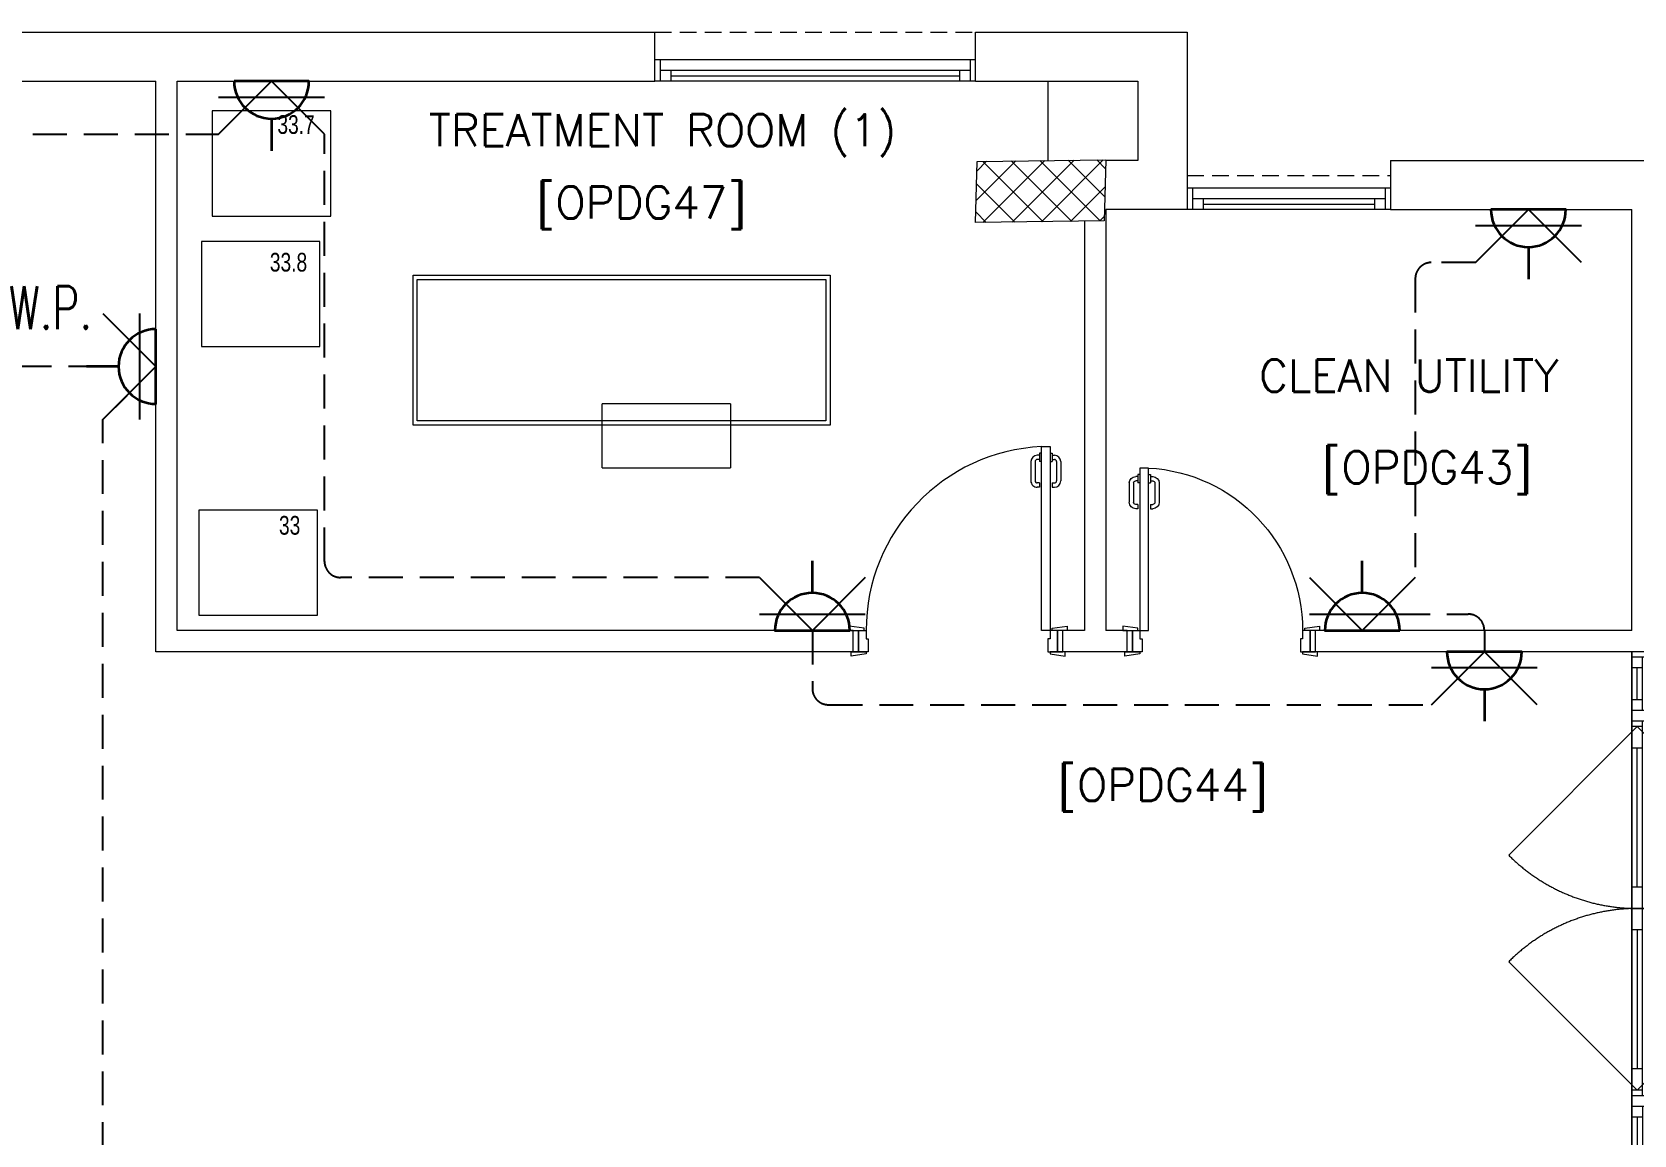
# Model space of a CAD drawing. Header units: inches. Extents: x -12418 to 57169, y -29325 to 19878.
# Drawn here: x 29599 to 37087, y 4247 to 9403 of the extents above; entities that cross this region are included whole.
import ezdxf
from ezdxf.enums import TextEntityAlignment as Align

# ---------------------------------------------------------------- set-up
doc = ezdxf.new("R2010")
doc.units = ezdxf.units.IN
doc.header["$LTSCALE"] = 25
doc.header["$MEASUREMENT"] = 0
for name, pattern in [('00-Ground Floor$0$DASHED', [0.75, 0.5, -0.25]), ('00-Ground Floor$0$HIDDEN2', [0.1875, 0.125, -0.0625]), ('DASHDOT', [25.4, 12.7, -6.35, 0, -6.35]), ('HIDDEN', [9.525, 6.35, -3.175])]:
    doc.linetypes.add(name, pattern=pattern)
doc.layers.get('0').update_dxf_attribs({"color": 8})
doc.layers.get('Defpoints').update_dxf_attribs({"color": 8})
for name, color, linetype, lineweight in [('00-Ground Floor$0$72_EGR_BASE_TEXT', 252, 'Continuous', 5), ('00-Ground Floor$0$72_EGR_EQP_TAG', 142, 'Continuous', 5), ('00-Ground Floor$0$Aluminum', 251, 'Continuous', 5), ('00-Ground Floor$0$C-HYDR-CTCH', 251, 'Continuous', 5), ('00-Ground Floor$0$Hatch', 254, 'Continuous', 5), ('00-Ground Floor$0$LOADING', 253, 'Continuous', 5), ('00-Ground Floor$0$Proj', 251, 'Continuous', 5), ('00-Ground Floor$0$Walls', 251, 'Continuous', 5), ('00-Ground Floor$0$Wooden Joinery', 251, 'Continuous', 5), ('E-LITE-CLNG-CNDT', 6, 'DASHDOT', 35), ('E-LITE-EXIT-NUMB', 6, 'Continuous', 25), ('E-POWR-FLOR-CNDT', 6, 'HIDDEN', 25), ('E-POWR-WALL', 4, 'Continuous', 35)]:
    doc.layers.add(name, color=color, linetype=linetype, lineweight=lineweight)
doc.styles.add('00-Ground Floor$0$SIMPLEX', font='SIMPLEX.shx', dxfattribs={"height": 150})
doc.styles.add('00-Ground Floor$0$X3G_ENTITY_257CFD', font='swisscl.ttf', dxfattribs={"height": 200})
doc.styles.add('DC_Simplex', font='SIMPLEX.shx', dxfattribs={"width": 0.7})

# ---------------------------------------------------------------- blocks, each defined once
blk = doc.blocks.new('00-Ground Floor$0$door1700')
at = {"layer": '00-Ground Floor$0$Aluminum', "linetype": '00-Ground Floor$0$DASHED', "ltscale": 300}
for p, q in [((34940, 89347.9), (35541, 89949)), ((36640, 89347.9), (36039, 89949)), ((34940, 89347.9), (35541, 88746.9)), ((36640, 89347.9), (36039, 88746.9))]:
    blk.add_line(p, q, dxfattribs=at)
at = {"layer": '00-Ground Floor$0$Aluminum'}
for p, q in [((34915, 89422.9), (34590, 89422.9)), ((34615, 89422.9), (34615, 89322.9)), ((34865, 89422.9), (34865, 89322.9)), ((34915, 89422.9), (34915, 89322.9)), ((36990, 89422.9), (36665, 89422.9)), ((36665, 89422.9), (36665, 89322.9)), ((36715, 89422.9), (36715, 89322.9)), ((36965, 89422.9), (36965, 89322.9)), ((34865, 89372.9), (34615, 89372.9)), ((34665, 89372.9), (34665, 89322.9)), ((34815, 89347.9), (34665, 89347.9)), ((34815, 89372.9), (34815, 89322.9)), ((36665, 89372.9), (34915, 89372.9)), ((34940, 89372.9), (34940, 89322.9)), ((35040, 89372.9), (35040, 89322.9)), ((35690, 89347.9), (35040, 89347.9)), ((35690, 89372.9), (35690, 89322.9)), ((35790, 89372.9), (35790, 89322.9)), ((35890, 89372.9), (35890, 89322.9)), ((35890, 89347.9), (36540, 89347.9)), ((36540, 89372.9), (36540, 89322.9)), ((36640, 89372.9), (36640, 89322.9)), ((36715, 89372.9), (36965, 89372.9)), ((36765, 89372.9), (36765, 89322.9)), ((36765, 89347.9), (36915, 89347.9)), ((36915, 89372.9), (36915, 89322.9)), ((36990, 89322.9), (34590, 89322.9)), ((34590, 89322.9), (36990, 89322.9))]:
    blk.add_line(p, q, dxfattribs=at)
at = {"layer": '00-Ground Floor$0$Aluminum', "linetype": '00-Ground Floor$0$DASHED', "ltscale": 300}
for centre, start, end in [((34940, 89347.9), 315, 45), ((36640, 89347.9), 135, 225)]:
    blk.add_arc(centre, 850, start, end, dxfattribs=at)
blk = doc.blocks.new('00-Ground Floor$0$A$C72370EFE')
at = {"layer": '00-Ground Floor$0$Wooden Joinery'}
for p, q in [((-0.05, -0.07), (-0.05, -0.16)), ((-0.03, -0.07), (-0.03, -0.16)), ((-0.01, -0.04), (-0.02, -0.04)), ((-0.01, -0.06), (-0.02, -0.06)), ((-0.01, -0.03), (-0.01, -0.07)), ((0, -0.03), (-0.01, -0.03)), ((0, -0.07), (-0.01, -0.07)), ((0.04, -0.03), (0.05, -0.03)), ((0.04, -0.07), (0.05, -0.07)), ((0.05, -0.03), (0.05, -0.07)), ((0.05, -0.04), (0.06, -0.04)), ((0.05, -0.06), (0.06, -0.06)), ((0.07, -0.07), (0.07, -0.16)), ((0.09, -0.07), (0.09, -0.16)), ((-0.01, -0.17), (-0.02, -0.17)), ((-0.01, -0.19), (-0.02, -0.19)), ((-0.01, -0.17), (-0.01, -0.19)), ((0.05, -0.17), (0.06, -0.17)), ((0.05, -0.17), (0.05, -0.19)), ((0.05, -0.19), (0.06, -0.19))]:
    blk.add_line(p, q, dxfattribs=at)
for centre, radius, start, end in [((-0.02, -0.07), 0.03, 90, 180), ((-0.02, -0.07), 0.01, 90, 180), ((0.06, -0.07), 0.03, 0, 90), ((0.06, -0.07), 0.01, 0, 90), ((-0.02, -0.16), 0.03, 180, 270), ((-0.02, -0.16), 0.01, 180, 270), ((0.06, -0.16), 0.01, 270, 0), ((0.06, -0.16), 0.03, 270, 0)]:
    blk.add_arc(centre, radius, start, end, dxfattribs=at)
blk = doc.blocks.new('00-Ground Floor$0$A$C5DAD61B4')
at = {"layer": '00-Ground Floor$0$Wooden Joinery'}
for points in [[(80, 959.1), (80, 969.1), (10, 979.1), (10, 959.1)], [(940, 959.1), (940, 969.1), (1010, 979.1), (1010, 959.1)], [(70, 859.1), (70, 849.1), (0, 839.1), (0, 859.1)], [(120, 859.1), (120, 0), (80, 0), (80, 859.1)], [(950, 859.1), (950, 849.1), (1020, 839.1), (1020, 859.1)]]:
    blk.add_lwpolyline(points, close=True, dxfattribs=at)
for points in [[(45, 859.1), (45, 959.1), (20, 959.1), (20, 859.1), (45, 859.1)], [(45, 859.1), (80, 859.1), (80, 899.1), (90, 899.1), (90, 959.1), (45, 959.1), (45, 859.1)], [(975, 859.1), (940, 859.1), (940, 899.1), (930, 899.1), (930, 959.1), (975, 959.1), (975, 859.1)], [(975, 859.1), (975, 959.1), (1000, 959.1), (1000, 859.1), (975, 859.1)]]:
    blk.add_lwpolyline(points, dxfattribs=at)
blk.add_arc((80, 859.1), 860, 272.66603, 0, dxfattribs=at)
at = {"layer": '00-Ground Floor$0$Wooden Joinery', "xscale": 999.9999999998854, "yscale": 999.9999999998854, "zscale": 999.9999999998854, "rotation": 180}
blk.add_blockref('00-Ground Floor$0$A$C72370EFE', (120, 0), dxfattribs=at)
blk = doc.blocks.new('00-Ground Floor$0$A$C5FCA3E6B')
at = {"layer": '00-Ground Floor$0$Wooden Joinery'}
for points in [[(80, 858.9), (80, 868.9), (10, 878.9), (10, 858.9)], [(840, 858.9), (840, 868.9), (910, 878.9), (910, 858.9)], [(70, 758.9), (70, 748.9), (0, 738.9), (0, 758.9)], [(120, 758.9), (120, 0), (80, 0), (80, 758.9)], [(850, 758.9), (850, 748.9), (920, 738.9), (920, 758.9)]]:
    blk.add_lwpolyline(points, close=True, dxfattribs=at)
for points in [[(45, 758.9), (45, 858.9), (20, 858.9), (20, 758.9), (45, 758.9)], [(45, 758.9), (80, 758.9), (80, 798.9), (90, 798.9), (90, 858.9), (45, 858.9), (45, 758.9)], [(875, 758.9), (840, 758.9), (840, 798.9), (830, 798.9), (830, 858.9), (875, 858.9), (875, 758.9)], [(875, 758.9), (875, 858.9), (900, 858.9), (900, 758.9), (875, 758.9)]]:
    blk.add_lwpolyline(points, dxfattribs=at)
blk.add_arc((80, 758.9), 760, 273.01713, 0, dxfattribs=at)
at = {"layer": '00-Ground Floor$0$Wooden Joinery', "xscale": 999.9999999998854, "yscale": 999.9999999998854, "zscale": 999.9999999998854, "rotation": 180}
blk.add_blockref('00-Ground Floor$0$A$C72370EFE', (120, 0), dxfattribs=at)
blk = doc.blocks.new('00-Ground Floor$0$H.A.2.3_Second Floor Plan$0$A$C64EB3589')
for p, q in [((-1106.9, 923.8, -10), (-506.9, 923.8, -10)), ((-1106.9, 923.8, -10), (-1106.9, 623.8, -10)), ((-506.9, 623.8, -10), (-506.9, 923.8, -10)), ((-506.9, 623.8, -10), (-1106.9, 623.8, -10))]:
    blk.add_line(p, q)
at = {"elevation": -10}
for points in [[(-1990.9, 23.8), (-40.9, 23.8), (-40.9, 723.8), (-1990.9, 723.8)], [(-1990.9, 23.8), (-40.9, 23.8), (-40.9, 723.8), (-1990.9, 723.8)], [(-1990.9, 23.8), (-40.9, 23.8), (-40.9, 723.8), (-1990.9, 723.8)], [(-1990.9, 23.8), (-40.9, 23.8), (-40.9, 723.8), (-1990.9, 723.8)], [(-1970.9, 43.8), (-60.9, 43.8), (-60.9, 703.8), (-1970.9, 703.8)], [(-1970.9, 43.8), (-60.9, 43.8), (-60.9, 703.8), (-1970.9, 703.8)], [(-1970.9, 43.8), (-60.9, 43.8), (-60.9, 703.8), (-1970.9, 703.8)], [(-1970.9, 43.8), (-60.9, 43.8), (-60.9, 703.8), (-1970.9, 703.8)]]:
    blk.add_lwpolyline(points, close=True, dxfattribs=at)
blk = doc.blocks.new('00-Ground Floor$0$ELECTROTHERAPY UNIT')
at = {"layer": '00-Ground Floor$0$LOADING', "elevation": 0}
blk.add_lwpolyline([(-952367.9, -379387.9), (-952921.6, -379387.9), (-952921.6, -379879.1), (-952367.9, -379879.1)], close=True, dxfattribs=at)
blk = doc.blocks.new('00-Ground Floor$0$MAGNETOTHERAPY')
at = {"layer": '00-Ground Floor$0$LOADING'}
blk.add_lwpolyline([(-953179.3, -373396.7), (-952625.7, -373396.7), (-952625.7, -372905.5), (-953179.3, -372905.5)], close=True, dxfattribs=at)
blk = doc.blocks.new('00-Ground Floor$0$HYDRO COLD')
at = {"layer": '00-Ground Floor$0$LOADING', "elevation": 0}
blk.add_lwpolyline([(-952549.9, -375492.8), (-953103.6, -375492.8), (-953103.6, -375984), (-952549.9, -375984)], close=True, dxfattribs=at)
blk = doc.blocks.new('00-Ground Floor')
at = {"layer": '00-Ground Floor$0$Hatch'}
h = blk.add_hatch(dxfattribs=at)
h.set_pattern_fill('ANSI37', color=256, scale=30)
h.set_pattern_definition([(45, (-1981.42, -13099.68), (-67.35192, 67.35192), []), (135, (-1981.42, -13099.68), (-67.35192, -67.35192), [])])
h.paths.add_polyline_path([(48971.2, 8818.2), (48367.3, 8810.1), (48371.2, 8521.7), (48975.1, 8529.8)])
h.paths.add_polyline_path([(41810.5, 8810.5), (41227, 8805), (41207, 8513.7), (41790.5, 8519.1)])
h.paths.add_polyline_path([(27433.5, 8803.1), (26834.4, 8799), (26828.7, 8506), (27427.8, 8510)])
h.paths.add_polyline_path([(34618.7, 8805.3), (34017.5, 8797.8), (34009.3, 8512.1), (34610.5, 8519.6)])
h.paths.add_polyline_path([(20214.3, 8812.4), (19607.8, 8790.5), (19622.4, 8498), (20228.8, 8519.8)])
h.paths.add_polyline_path([(13477.7, 8802), (12255.7, 8825.9), (12249.3, 8529.8), (13471.3, 8505.8)])
h.paths.add_polyline_path([(13491.8, 1601.9), (12276.8, 1586.2), (12263.3, 1293.7), (13478.3, 1309.4)])
h.paths.add_polyline_path([(13465.7, -5591.3), (12262.6, -5607.3), (12256.9, -5900.3), (13460, -5884.3)])
h.paths.add_polyline_path([(13484.2, -12790), (12287.5, -12801.4), (12290.4, -13095.9), (13487, -13084.4)])
h.paths.add_polyline_path([(5849.2, -12787.9), (5245.6, -12791.6), (5256.3, -13077.1), (5859.8, -13073.4)])
h.paths.add_polyline_path([(5833.8, -5589.9), (5236.9, -5588.3), (5236.8, -5889.5), (5833.6, -5891)])
h.paths.add_polyline_path([(5843.6, 1599.7), (5224.3, 1600.9), (5213.7, 1298), (5833, 1296.7)])
h.paths.add_polyline_path([(5820.3, 8779.1), (5219.7, 8793.5), (5216, 8503.9), (5816.7, 8489.4)])
h.paths.add_polyline_path([(-1378.8, 8777.2), (-1981.4, 8799.9), (-1979.5, 8511.6), (-1376.9, 8488.9)])
h.paths.add_polyline_path([(-1371.1, -5601.1), (-1973.1, -5608.1), (-1969.7, -5899.7), (-1367.7, -5892.7)])
h.paths.add_polyline_path([(-1353.5, -12795.7), (-1951.9, -12796.7), (-1947.1, -13097.4), (-1348.7, -13096.4)])
h.paths.add_polyline_path([(20233.2, -12782.5), (19627.5, -12795.4), (19633.2, -13096.6), (20238.9, -13083.7)])
h.paths.add_polyline_path([(20226.6, -5590), (19632.3, -5607.6), (19634.4, -5904.1), (20228.7, -5886.6)])
h.paths.add_polyline_path([(20217.9, 1618), (19619, 1610.4), (19623, 1310.2), (20221.9, 1317.9)])
h.paths.add_polyline_path([(27418.3, 1602.8), (26816.3, 1607.5), (26820.6, 1315.3), (27422.5, 1310.7)])
h.paths.add_polyline_path([(27422, -5579.9), (26818.1, -5597.5), (26831.6, -5897.5), (27431.7, -5876.5)])
h.paths.add_polyline_path([(27438.1, -12795.9), (26834.3, -12789.3), (26831.9, -13075), (27435.7, -13081.6)])
h.paths.add_polyline_path([(34636.6, -12785.4), (34039.3, -12800), (34048.3, -13099.7), (34645.6, -13085.1)])
h.paths.add_polyline_path([(34629.3, -5597.1), (34028, -5595.2), (34029.2, -5892.4), (34630.4, -5894.3)])
h.paths.add_polyline_path([(34592.8, 1606.7), (34012, 1611.4), (34031.7, 1321.6), (34612.5, 1316.9)])
h.paths.add_polyline_path([(41796.2, 1606), (41198.6, 1619.8), (41200.6, 1327.8), (41798.2, 1314.1)])
h.paths.add_polyline_path([(41797.2, -5592.6), (41228.8, -5600.2), (41230.6, -5894.3), (41799, -5886.7)])
h.paths.add_polyline_path([(41834.3, -12789.7), (41229, -12792.4), (41230.4, -13096.9), (41835.6, -13094.3)])
h.paths.add_polyline_path([(49008.5, -12790.2), (48420.5, -12774.1), (48407.3, -13081.4), (48995.3, -13097.4)])
h.paths.add_polyline_path([(48992.7, -5590.8), (48389.5, -5589.7), (48387.5, -5886.2), (48990.7, -5887.3)])
at = {"layer": '00-Ground Floor$0$Aluminum'}
for p, q in [((34009.4, 9272.6, 0), (32509.4, 9272.6, 0)), ((32534.4, 9272.6, 0), (32534.4, 9172.6, 0)), ((33984.4, 9222.6, 0), (32534.4, 9222.6, 0)), ((32584.4, 9222.6, 0), (32584.4, 9172.6, 0)), ((33934.4, 9222.6, 0), (33934.4, 9172.6, 0)), ((33984.4, 9272.6, 0), (33984.4, 9172.6, 0)), ((34009.4, 9172.6, 0), (32509.4, 9172.6, 0)), ((32584.4, 9197.6, 0), (33934.4, 9197.6, 0)), ((35949.5, 8672.6, 0), (34998.1, 8672.6, 0)), ((35023.1, 8672.6, 0), (35023.1, 8572.6, 0)), ((35924.5, 8622.6, 0), (35023.1, 8622.6, 0)), ((35073.1, 8622.6, 0), (35073.1, 8572.6, 0)), ((35874.5, 8622.6, 0), (35874.5, 8572.6, 0)), ((35924.5, 8672.6, 0), (35924.5, 8572.6, 0)), ((35949.5, 8572.6, 0), (34998.1, 8572.6, 0)), ((35073.1, 8597.6, 0), (35874.5, 8597.6, 0))]:
    blk.add_line(p, q, dxfattribs=at)
at = {"layer": '00-Ground Floor$0$C-HYDR-CTCH', "flags": 128}
blk.add_lwpolyline([(34009.3, 8512.1), (34017.5, 8797.8), (34618.7, 8805.3), (34610.5, 8519.6), (34009.3, 8512.1)], dxfattribs=at)
at = {"layer": '00-Ground Floor$0$Proj', "linetype": '00-Ground Floor$0$HIDDEN2', "ltscale": 25}
for p, q in [((32509.4, 9402.6, 0), (34009.4, 9402.6, 0)), ((34998.1, 8731.7, 0), (35949.5, 8731.7, 0))]:
    blk.add_line(p, q, dxfattribs=at)
at = {"layer": '00-Ground Floor$0$Walls'}
for p, q in [((28947.9, 9402.6, 0), (32509.4, 9402.6, 0)), ((32509.4, 9172.6, 0), (32509.4, 9402.6, 0)), ((34009.4, 9402.6, 0), (34998.1, 9402.6, 0)), ((34009.4, 9172.6, 0), (34009.4, 9402.6, 0)), ((34998.1, 9402.6, 0), (34998.1, 8572.6, 0)), ((28947.9, 9172.6, 0), (30177.9, 9172.6, 0)), ((30177.9, 6505.7, 0), (30177.9, 9172.6, 0)), ((30277.9, 6605.7, 0), (30277.9, 9172.6, 0)), ((30277.9, 9172.6, 0), (32509.4, 9172.6, 0)), ((34009.4, 9172.6, 0), (34768.1, 9172.6, 0)), ((34768.1, 9172.6, 0), (34768.1, 8802.6, 0)), ((34768.1, 8802.6, 0), (34618.7, 8802.6, 0)), ((35949.5, 8802.6, 0), (37873, 8802.6, 0)), ((35949.5, 8802.6, 0), (35949.5, 8572.6, 0)), ((34617.9, 8572.6, 0), (34617.9, 6605.7, 0)), ((34998.1, 8572.6, 0), (34617.9, 8572.6, 0)), ((35949.5, 8572.6, 0), (37077.9, 8572.6, 0)), ((37077.9, 6605.7, 0), (37077.9, 8572.6, 0)), ((34517.9, 8518.4, 0), (34517.9, 6605.7, 0)), ((33437.9, 6605.7, 0), (30277.9, 6605.7, 0)), ((33437.9, 6505.7, 0), (33437.9, 6605.7, 0)), ((34517.9, 6605.7, 0), (34417.9, 6605.7, 0)), ((34417.9, 6505.7, 0), (34417.9, 6605.7, 0)), ((34717.9, 6605.7, 0), (34617.9, 6605.7, 0)), ((34717.9, 6505.7, 0), (34717.9, 6605.7, 0)), ((35597.9, 6505.7, 0), (35597.9, 6605.7, 0)), ((37077.9, 6605.7, 0), (35597.9, 6605.7, 0)), ((33437.9, 6505.7, 0), (30177.9, 6505.7, 0)), ((34717.9, 6505.7, 0), (34417.9, 6505.7, 0)), ((37177.9, 6505.7, 0), (35597.9, 6505.7, 0))]:
    blk.add_line(p, q, dxfattribs=at)
at = {"layer": '00-Ground Floor$0$Wooden Joinery'}
blk.add_line((34347.9, 9172.6, 0), (34347.9, 8802.6, 0), dxfattribs=at)
at = {"layer": '00-Ground Floor$0$Aluminum', "rotation": 270}
blk.add_blockref('00-Ground Floor$0$door1700', (-52245, 41095.7, 0), dxfattribs=at)
at = {"layer": '00-Ground Floor$0$LOADING'}
for name, p in [('00-Ground Floor$0$ELECTROTHERAPY UNIT', (983363.1, 388421.6, 0)), ('00-Ground Floor$0$MAGNETOTHERAPY', (983570, 381329.1)), ('00-Ground Floor$0$HYDRO COLD', (983482.8, 382660.1, 0))]:
    blk.add_blockref(name, p, dxfattribs=at)
at = {"layer": '00-Ground Floor$0$LOADING', "extrusion": (0, 0, -1), "zscale": -1, "rotation": 180}
blk.add_blockref('00-Ground Floor$0$H.A.2.3_Second Floor Plan$0$A$C64EB3589', (-33370.5, 8289.2, -10), dxfattribs=at)
at = {"layer": '00-Ground Floor$0$Wooden Joinery', "rotation": 180}
blk.add_blockref('00-Ground Floor$0$A$C5DAD61B4', (34437.9, 7464.7, 0), dxfattribs=at)
at = {"layer": '00-Ground Floor$0$Wooden Joinery', "xscale": -1, "rotation": 180}
blk.add_blockref('00-Ground Floor$0$A$C5FCA3E6B', (34697.9, 7364.6, 0), dxfattribs=at)
at = {"layer": '00-Ground Floor$0$72_EGR_BASE_TEXT', "char_height": 150, "attachment_point": 2, "style": '00-Ground Floor$0$SIMPLEX'}
for s, insert in [('TREATMENT ROOM (1)', (32546.8, 9018.6)), ('[OPDG47]', (32447.4, 8680.7, 0)), ('CLEAN UTILITY', (36035.9, 7871.2)), ('[OPDG43]', (36121.1, 7443, 0)), ('[OPDG44]', (34885, 5958.6, 0))]:
    blk.add_mtext(s, dxfattribs=dict(at, insert=insert))
at = {"layer": '00-Ground Floor$0$72_EGR_EQP_TAG', "char_height": 87.47, "attachment_point": 2, "style": '00-Ground Floor$0$X3G_ENTITY_257CFD'}
for s, insert in [('33.7', (30833, 9013.9, 0)), ('33.8', (30797.6, 8370.5, 0)), ('33', (30802.9, 7140.6, 0))]:
    blk.add_mtext(s, dxfattribs=dict(at, insert=insert))
blk = doc.blocks.new('*U47')
blk.add_line((0, 1.75), (0, 3.25))
blk.add_lwpolyline([(1.75, 0, 1), (-1.75, 0)], format="xyb", close=True)
at = {"layer": 'Defpoints'}
for p, q in [((-2.475, 2.475), (0, 0)), ((2.475, 2.475), (0, 0)), ((-2.475, 0.758), (2.475, 0.758))]:
    blk.add_line(p, q, dxfattribs=at)
at = {"layer": 'E-LITE-EXIT-NUMB', "style": 'DC_Simplex', "width": 0.7, "flags": 8}
blk.add_attdef('TYPE', text='', height=2, rotation=360, dxfattribs=at).set_placement((-2.682, 5.238), align=Align.RIGHT)
blk.add_attdef('CIRCUIT', (2.682, 5.238), '', height=2, rotation=360, dxfattribs=at)
blk = doc.blocks.new('*U50')
blk.add_line((1.75, 0), (3.25, 0))
blk.add_lwpolyline([(0, -1.75, 1), (0, 1.75)], format="xyb", close=True)
at = {"layer": 'Defpoints'}
for p, q in [((2.475, 2.475), (0, 0)), ((0.758, 2.475), (0.758, -2.475)), ((2.475, -2.475), (0, 0))]:
    blk.add_line(p, q, dxfattribs=at)
at = {"layer": 'E-LITE-EXIT-NUMB', "style": 'DC_Simplex', "width": 0.7, "flags": 8}
blk.add_attdef('TYPE', text='', height=2, rotation=360, dxfattribs=at).set_placement((-2.682, 5.238), align=Align.RIGHT)
blk.add_attdef('CIRCUIT', (2.682, 5.238), '', height=2, rotation=360, dxfattribs=at)
blk = doc.blocks.new('*U54')
blk.add_line((-1.75, 0), (-3.25, 0))
blk.add_lwpolyline([(0, 1.75, 1), (0, -1.75)], format="xyb", close=True)
at = {"layer": 'Defpoints'}
for p, q in [((-2.475, 2.475), (0, 0)), ((-0.758, -2.475), (-0.758, 2.475)), ((-2.475, -2.475), (0, 0))]:
    blk.add_line(p, q, dxfattribs=at)
at = {"layer": 'E-LITE-EXIT-NUMB', "style": 'DC_Simplex', "width": 0.7, "flags": 8}
blk.add_attdef('TYPE', text='', height=2, rotation=360, dxfattribs=at).set_placement((-2.682, 5.238), align=Align.RIGHT)
blk.add_attdef('CIRCUIT', (2.682, 5.238), '', height=2, rotation=360, dxfattribs=at)

msp = doc.modelspace()

# ---------------------------------------------------------------- linework, layer by layer
at = {"layer": 'E-POWR-FLOR-CNDT', "elevation": 0}
for points in [[(19999.5, -3101.1), (21223.7, -1966.6, -0.189046), (21274.7, -1946.7), (28500.2, -1946.7, 0.414214), (28575.2, -1871.7), (28575.2, 8850.1, -0.414214), (28650.2, 8925.1), (30470.8, 8925.1), (30594.6, 9048.8)], [(33122.7, 6729.4), (32999, 6853.2), (31040.8, 6853.2, -0.414214), (30965.8, 6928.2), (30965.8, 8925.1), (30842, 9048.8)], [(36469.9, 8448.8), (36346.2, 8325.1), (36139.9, 8325.1, 0.414214), (36064.9, 8250.1), (36064.9, 6853.2), (35941.1, 6729.4)], [(29927.9, 7839.1), (20529.6, 7839.1, -0.198912), (20476.5, 7861.1), (20371.7, 7966)], [(28324, 1329.4), (28447.7, 1453.2), (29855.4, 1453.2, 0.414214), (29930.4, 1528.2), (29930.4, 7591.6), (30054.2, 7715.4)], [(35975.1, 6681.5), (36312.9, 6681.5, -0.414214), (36387.9, 6606.5), (36387.9, 6505.7)], [(33246.5, 6605.7), (33246.5, 6333.2, 0.414214), (33321.5, 6258.2), (36140.4, 6258.2), (36264.2, 6381.9)]]:
    msp.add_lwpolyline(points, format="xyb", dxfattribs=at)

# ---------------------------------------------------------------- block references
at = {"layer": 'E-LITE-CLNG-CNDT'}
msp.add_blockref('00-Ground Floor', (0, 0), dxfattribs=at)
at = {"layer": 'E-POWR-WALL', "xscale": 100, "yscale": 100, "zscale": 100, "rotation": 90.00000000000001}
for name, p in [('*U54', (30718.3, 9172.6, 0)), ('*U54', (36593.7, 8572.6, 0)), ('*U50', (33246.5, 6605.7, 0)), ('*U50', (35817.4, 6605.7, 0)), ('*U54', (36387.9, 6505.7, 0))]:
    msp.add_blockref(name, p, dxfattribs=at)
at = {"layer": 'E-POWR-WALL'}
ref = msp.add_blockref('*U47', (30177.9, 7839.1, 0), dxfattribs=dict(at, xscale=100, yscale=100, zscale=100, rotation=90.00000000000001))
ref.add_attrib('TYPE', 'W.P.', dxfattribs={"layer": 'E-LITE-EXIT-NUMB', "height": 200, "style": 'DC_Simplex', "width": 0.7, "flags": 8}).set_placement((29880.1, 8013.9, 0), align=Align.RIGHT)

doc.saveas('drawing.dxf')
